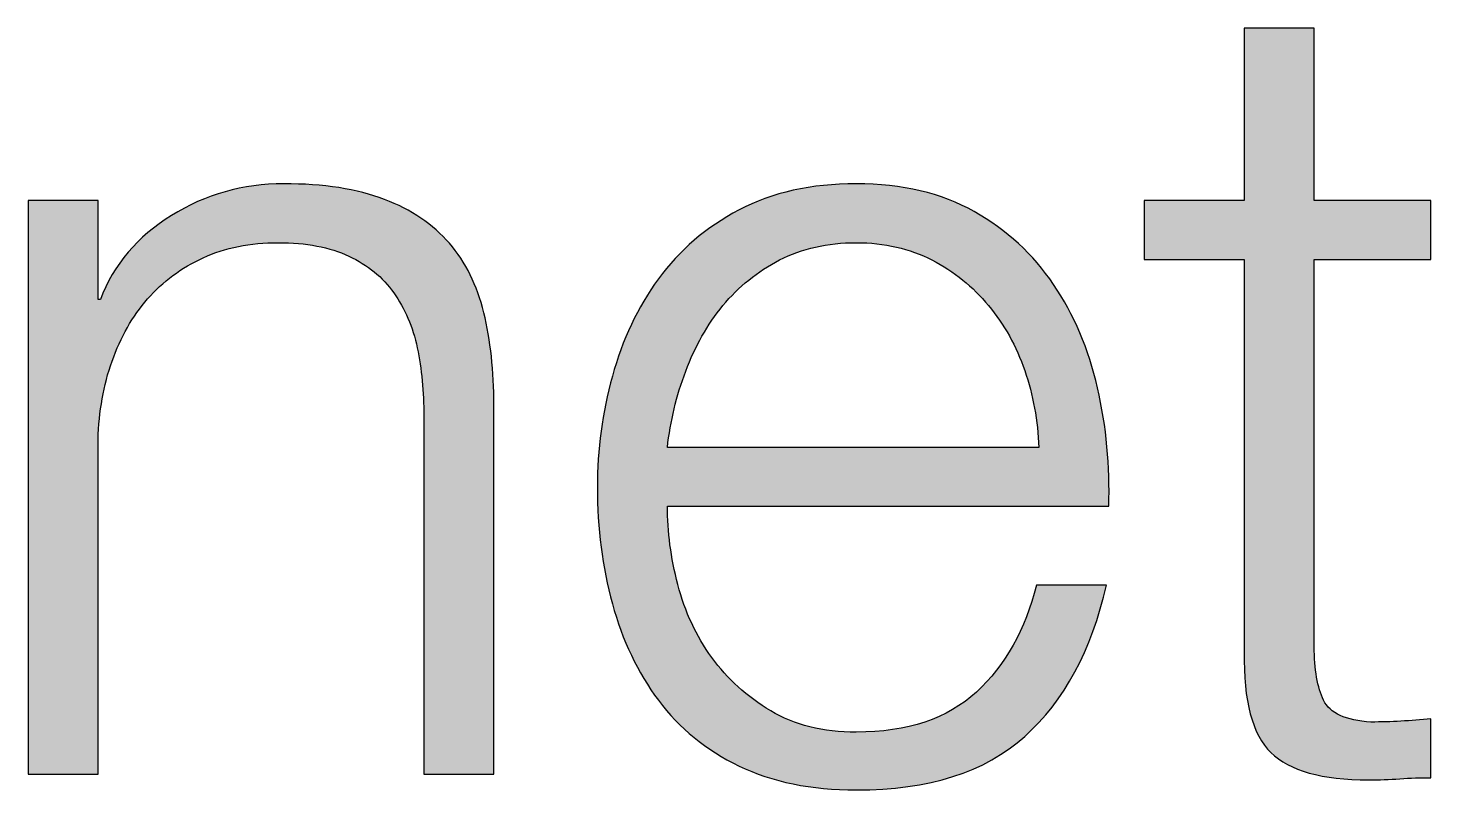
# Paper-space layout 'A2 (portrait)' of a CAD drawing. Extents: x 0 to 396, y 0 to 564.
# Drawn here: x 318.476 to 321.902, y 34.441 to 36.301 of the extents above; entities that cross this region are included whole.
import ezdxf
from ezdxf.enums import TextEntityAlignment as Align

# ---------------------------------------------------------------- set-up
doc = ezdxf.new("R2010")
doc.units = 0
doc.layers.get('0').update_dxf_attribs({"linetype": 'CONTINUOUS'})
doc.layers.get('Defpoints').update_dxf_attribs({"linetype": 'CONTINUOUS'})
doc.layers.add('JPP_Mask', color=7, linetype='CONTINUOUS')
doc.styles.add('JPP', font='arial.ttf')

# ---------------------------------------------------------------- blocks, each defined once
blk = doc.blocks.new('A2mask (portrait)')
at = {"true_color": 0x004a91}
h = blk.add_hatch(color=154, dxfattribs=at)
edge = h.paths.add_edge_path()
edge.add_spline(control_points=[(321.6169, 35.8801), (321.6169, 35.8801), (321.6169, 35.9064), (321.6169, 35.9459)], knot_values=[17.749945, 17.749945, 17.749945, 17.749945, 17.99994, 17.99994, 17.99994, 17.99994], degree=3, periodic=0)
edge.add_spline(control_points=[(321.6169, 35.9459), (321.6169, 35.9853), (321.6169, 36.0379), (321.6169, 36.0905)], knot_values=[17.49995, 17.49995, 17.49995, 17.49995, 17.749945, 17.749945, 17.749945, 17.749945], degree=3, periodic=0)
edge.add_spline(control_points=[(321.6169, 36.0905), (321.6169, 36.1168), (321.6169, 36.1431), (321.6169, 36.1678)], knot_values=[17.374952, 17.374952, 17.374952, 17.374952, 17.49995, 17.49995, 17.49995, 17.49995], degree=3, periodic=0)
edge.add_spline(control_points=[(321.6169, 36.1678), (321.6169, 36.1925), (321.6169, 36.2155), (321.6169, 36.2352)], knot_values=[17.249955, 17.249955, 17.249955, 17.249955, 17.374952, 17.374952, 17.374952, 17.374952], degree=3, periodic=0)
edge.add_spline(control_points=[(321.6169, 36.2352), (321.6169, 36.2451), (321.6169, 36.2541), (321.6169, 36.2621)], knot_values=[17.187456, 17.187456, 17.187456, 17.187456, 17.249955, 17.249955, 17.249955, 17.249955], degree=3, periodic=0)
edge.add_spline(control_points=[(321.6169, 36.2621), (321.6169, 36.2701), (321.6169, 36.2771), (321.6169, 36.2829)], knot_values=[17.124958, 17.124958, 17.124958, 17.124958, 17.187456, 17.187456, 17.187456, 17.187456], degree=3, periodic=0)
edge.add_spline(control_points=[(321.6169, 36.2829), (321.6169, 36.2857), (321.6169, 36.2883), (321.6169, 36.2905)], knot_values=[17.093708, 17.093708, 17.093708, 17.093708, 17.124958, 17.124958, 17.124958, 17.124958], degree=3, periodic=0)
edge.add_spline(control_points=[(321.6169, 36.3009), (321.6169, 36.3009), (321.6169, 36.3009), (321.6169, 36.3009), (321.6169, 36.3009), (321.6169, 36.3009), (321.6169, 36.3009)], knot_values=[16.999959, 16.999959, 16.999959, 16.999959, 17, 17, 17, 17.000692, 17.000692, 17.000692, 17.000692], degree=3, periodic=0)
edge.add_spline(control_points=[(321.6169, 36.3009), (321.6169, 36.3009), (321.6062, 36.3009), (321.5901, 36.3009)], knot_values=[16.749965, 16.749965, 16.749965, 16.749965, 16.999959, 16.999959, 16.999959, 16.999959], degree=3, periodic=0)
edge.add_spline(control_points=[(321.5901, 36.3009), (321.5741, 36.3009), (321.5527, 36.3009), (321.5314, 36.3009)], knot_values=[16.49997, 16.49997, 16.49997, 16.49997, 16.749965, 16.749965, 16.749965, 16.749965], degree=3, periodic=0)
edge.add_spline(control_points=[(321.5314, 36.3009), (321.5207, 36.3009), (321.51, 36.3009), (321.5, 36.3009)], knot_values=[16.374972, 16.374972, 16.374972, 16.374972, 16.49997, 16.49997, 16.49997, 16.49997], degree=3, periodic=0)
edge.add_spline(control_points=[(321.5, 36.3009), (321.49, 36.3009), (321.4806, 36.3009), (321.4726, 36.3009)], knot_values=[16.249975, 16.249975, 16.249975, 16.249975, 16.374972, 16.374972, 16.374972, 16.374972], degree=3, periodic=0)
edge.add_spline(control_points=[(321.4726, 36.3009), (321.4686, 36.3009), (321.4649, 36.3009), (321.4617, 36.3009)], knot_values=[16.187476, 16.187476, 16.187476, 16.187476, 16.249975, 16.249975, 16.249975, 16.249975], degree=3, periodic=0)
edge.add_spline(control_points=[(321.4459, 36.3009), (321.4459, 36.3009), (321.4459, 36.3009), (321.4459, 36.3009), (321.4459, 36.3009), (321.4459, 36.3009), (321.4459, 36.3009)], knot_values=[15.99998, 15.99998, 15.99998, 15.99998, 16, 16, 16, 16.001445, 16.001445, 16.001445, 16.001445], degree=3, periodic=0)
edge.add_spline(control_points=[(321.4459, 36.3009), (321.4459, 36.3009), (321.4459, 36.1957), (321.4459, 36.0905)], knot_values=[15.49999, 15.49999, 15.49999, 15.49999, 15.99998, 15.99998, 15.99998, 15.99998], degree=3, periodic=0)
edge.add_spline(control_points=[(321.4459, 36.0905), (321.4459, 35.9853), (321.4459, 35.8801), (321.4459, 35.8801), (321.4459, 35.8801), (321.4459, 35.8801), (321.4459, 35.8801)], knot_values=[14.999023, 14.999023, 14.999023, 14.999023, 15.499013, 15.499013, 15.499013, 15.49999, 15.49999, 15.49999, 15.49999], degree=3, periodic=0)
edge.add_spline(control_points=[(321.4354, 35.8801), (321.432, 35.8801), (321.428, 35.8801), (321.4233, 35.8801)], knot_values=[14.812504, 14.812504, 14.812504, 14.812504, 14.875002, 14.875002, 14.875002, 14.875002], degree=3, periodic=0)
edge.add_spline(control_points=[(321.4233, 35.8801), (321.4187, 35.8801), (321.4134, 35.8801), (321.4077, 35.8801)], knot_values=[14.750005, 14.750005, 14.750005, 14.750005, 14.812504, 14.812504, 14.812504, 14.812504], degree=3, periodic=0)
edge.add_spline(control_points=[(321.4077, 35.8801), (321.3962, 35.8801), (321.3828, 35.8801), (321.3685, 35.8801)], knot_values=[14.625008, 14.625008, 14.625008, 14.625008, 14.750005, 14.750005, 14.750005, 14.750005], degree=3, periodic=0)
edge.add_spline(control_points=[(321.3685, 35.8801), (321.3542, 35.8801), (321.3389, 35.8801), (321.3236, 35.8801)], knot_values=[14.50001, 14.50001, 14.50001, 14.50001, 14.625008, 14.625008, 14.625008, 14.625008], degree=3, periodic=0)
edge.add_spline(control_points=[(321.3236, 35.8801), (321.2931, 35.8801), (321.2625, 35.8801), (321.2396, 35.8801)], knot_values=[14.250015, 14.250015, 14.250015, 14.250015, 14.50001, 14.50001, 14.50001, 14.50001], degree=3, periodic=0)
edge.add_spline(control_points=[(321.2396, 35.8801), (321.2166, 35.8801), (321.2013, 35.8801), (321.2013, 35.8801), (321.2013, 35.8801), (321.2013, 35.8801), (321.2013, 35.8801)], knot_values=[13.999043, 13.999043, 13.999043, 13.999043, 14.249058, 14.249058, 14.249058, 14.250015, 14.250015, 14.250015, 14.250015], degree=3, periodic=0)
edge.add_spline(control_points=[(321.2013, 35.8739), (321.2013, 35.872), (321.2013, 35.8696), (321.2013, 35.8668)], knot_values=[13.812524, 13.812524, 13.812524, 13.812524, 13.875022, 13.875022, 13.875022, 13.875022], degree=3, periodic=0)
edge.add_spline(control_points=[(321.2013, 35.8576), (321.2013, 35.8509), (321.2013, 35.843), (321.2013, 35.8346)], knot_values=[13.625027, 13.625027, 13.625027, 13.625027, 13.750025, 13.750025, 13.750025, 13.750025], degree=3, periodic=0)
edge.add_spline(control_points=[(321.2013, 35.8346), (321.2013, 35.8262), (321.2013, 35.8172), (321.2013, 35.8082)], knot_values=[13.50003, 13.50003, 13.50003, 13.50003, 13.625027, 13.625027, 13.625027, 13.625027], degree=3, periodic=0)
edge.add_spline(control_points=[(321.2013, 35.8082), (321.2013, 35.7902), (321.2013, 35.7723), (321.2013, 35.7588)], knot_values=[13.250035, 13.250035, 13.250035, 13.250035, 13.50003, 13.50003, 13.50003, 13.50003], degree=3, periodic=0)
edge.add_spline(control_points=[(321.2013, 35.7588), (321.2013, 35.7453), (321.2013, 35.7363), (321.2013, 35.7363), (321.2013, 35.7363), (321.2013, 35.7363), (321.2013, 35.7363)], knot_values=[12.999063, 12.999063, 12.999063, 12.999063, 13.249098, 13.249098, 13.249098, 13.250035, 13.250035, 13.250035, 13.250035], degree=3, periodic=0)
edge.add_spline(control_points=[(321.2118, 35.7363), (321.2152, 35.7363), (321.2193, 35.7363), (321.2239, 35.7363)], knot_values=[12.812544, 12.812544, 12.812544, 12.812544, 12.875042, 12.875042, 12.875042, 12.875042], degree=3, periodic=0)
edge.add_spline(control_points=[(321.2239, 35.7363), (321.2286, 35.7363), (321.2338, 35.7363), (321.2395, 35.7363)], knot_values=[12.750045, 12.750045, 12.750045, 12.750045, 12.812544, 12.812544, 12.812544, 12.812544], degree=3, periodic=0)
edge.add_spline(control_points=[(321.2395, 35.7363), (321.251, 35.7363), (321.2644, 35.7363), (321.2787, 35.7363)], knot_values=[12.625048, 12.625048, 12.625048, 12.625048, 12.750045, 12.750045, 12.750045, 12.750045], degree=3, periodic=0)
edge.add_spline(control_points=[(321.2787, 35.7363), (321.293, 35.7363), (321.3083, 35.7363), (321.3236, 35.7363)], knot_values=[12.50005, 12.50005, 12.50005, 12.50005, 12.625048, 12.625048, 12.625048, 12.625048], degree=3, periodic=0)
edge.add_spline(control_points=[(321.3236, 35.7363), (321.3542, 35.7363), (321.3847, 35.7363), (321.4077, 35.7363)], knot_values=[12.250055, 12.250055, 12.250055, 12.250055, 12.50005, 12.50005, 12.50005, 12.50005], degree=3, periodic=0)
edge.add_spline(control_points=[(321.4077, 35.7363), (321.4306, 35.7363), (321.4459, 35.7363), (321.4459, 35.7363), (321.4459, 35.7363), (321.4459, 35.7363), (321.4459, 35.7363)], knot_values=[11.999572, 11.999572, 11.999572, 11.999572, 12.249627, 12.249627, 12.249627, 12.250055, 12.250055, 12.250055, 12.250055], degree=3, periodic=0)
edge.add_spline(control_points=[(321.4459, 35.7302), (321.4459, 35.7289), (321.4459, 35.7273), (321.4459, 35.7256)], knot_values=[11.937561, 11.937561, 11.937561, 11.937561, 11.953186, 11.953186, 11.953186, 11.953186], degree=3, periodic=0)
edge.add_spline(control_points=[(321.4459, 35.7256), (321.4459, 35.7221), (321.4459, 35.7177), (321.4459, 35.7126)], knot_values=[11.906312, 11.906312, 11.906312, 11.906312, 11.937561, 11.937561, 11.937561, 11.937561], degree=3, periodic=0)
edge.add_spline(control_points=[(321.4459, 35.7126), (321.4459, 35.7076), (321.4459, 35.7017), (321.4459, 35.6952)], knot_values=[11.875062, 11.875062, 11.875062, 11.875062, 11.906312, 11.906312, 11.906312, 11.906312], degree=3, periodic=0)
edge.add_spline(control_points=[(321.4459, 35.6952), (321.4459, 35.6821), (321.4459, 35.6662), (321.4459, 35.6479)], knot_values=[11.812564, 11.812564, 11.812564, 11.812564, 11.875062, 11.875062, 11.875062, 11.875062], degree=3, periodic=0)
edge.add_spline(control_points=[(321.4459, 35.6479), (321.4459, 35.6297), (321.4459, 35.6091), (321.4459, 35.5866)], knot_values=[11.750065, 11.750065, 11.750065, 11.750065, 11.812564, 11.812564, 11.812564, 11.812564], degree=3, periodic=0)
edge.add_spline(control_points=[(321.4459, 35.5866), (321.4459, 35.5417), (321.4459, 35.4893), (321.4459, 35.4332)], knot_values=[11.625068, 11.625068, 11.625068, 11.625068, 11.750065, 11.750065, 11.750065, 11.750065], degree=3, periodic=0)
edge.add_spline(control_points=[(321.4459, 35.4332), (321.4459, 35.377), (321.4459, 35.3172), (321.4459, 35.2573)], knot_values=[11.50007, 11.50007, 11.50007, 11.50007, 11.625068, 11.625068, 11.625068, 11.625068], degree=3, periodic=0)
edge.add_spline(control_points=[(321.4459, 35.2573), (321.4459, 35.1375), (321.4459, 35.0177), (321.4459, 34.9278)], knot_values=[11.250075, 11.250075, 11.250075, 11.250075, 11.50007, 11.50007, 11.50007, 11.50007], degree=3, periodic=0)
edge.add_spline(control_points=[(321.4459, 34.9278), (321.4459, 34.838), (321.4459, 34.778), (321.4459, 34.778), (321.4439, 34.6587), (321.4658, 34.5769), (321.5108, 34.5325)], knot_values=[10, 10, 10, 10, 10.250075, 10.250075, 10.250075, 11.250075, 11.250075, 11.250075, 11.250075], degree=3, periodic=0)
edge.add_spline(control_points=[(321.5108, 34.5325), (321.5562, 34.4881), (321.6357, 34.4659), (321.7497, 34.4659)], knot_values=[9, 9, 9, 9, 10, 10, 10, 10], degree=3, periodic=0)
edge.add_spline(control_points=[(321.7497, 34.4659), (321.7752, 34.4659), (321.8004, 34.4669), (321.8259, 34.4685)], knot_values=[8, 8, 8, 8, 9, 9, 9, 9], degree=3, periodic=0)
edge.add_spline(control_points=[(321.8259, 34.4685), (321.8511, 34.4705), (321.8763, 34.4712), (321.9018, 34.4712)], knot_values=[7, 7, 7, 7, 8, 8, 8, 8], degree=3, periodic=0)
edge.add_spline(control_points=[(321.9018, 34.4712), (321.9018, 34.4712), (321.9018, 34.6153), (321.9018, 34.6153), (321.8528, 34.6097), (321.8041, 34.6071), (321.7554, 34.6071)], knot_values=[5, 5, 5, 5, 6, 6, 6, 7, 7, 7, 7], degree=3, periodic=0)
edge.add_spline(control_points=[(321.7554, 34.6071), (321.6937, 34.6107), (321.6553, 34.6283), (321.6397, 34.6601)], knot_values=[4, 4, 4, 4, 5, 5, 5, 5], degree=3, periodic=0)
edge.add_spline(control_points=[(321.6397, 34.6601), (321.6245, 34.6915), (321.6169, 34.7356), (321.6169, 34.7916)], knot_values=[3, 3, 3, 3, 4, 4, 4, 4], degree=3, periodic=0)
edge.add_spline(control_points=[(321.6169, 34.7916), (321.6169, 34.7916), (321.6169, 35.7363), (321.6169, 35.7363), (321.6169, 35.7363), (321.6881, 35.7363), (321.7593, 35.7363)], knot_values=[1.5, 1.5, 1.5, 1.5, 2.5, 2.5, 2.5, 3, 3, 3, 3], degree=3, periodic=0)
edge.add_spline(control_points=[(321.7593, 35.7363), (321.8306, 35.7363), (321.9018, 35.7363), (321.9018, 35.7363), (321.9018, 35.7363), (321.9018, 35.7722), (321.9018, 35.8082)], knot_values=[0.5, 0.5, 0.5, 0.5, 1, 1, 1, 1.5, 1.5, 1.5, 1.5], degree=3, periodic=0)
edge.add_spline(control_points=[(321.9018, 35.8082), (321.9018, 35.8442), (321.9018, 35.8801), (321.9018, 35.8801), (321.9018, 35.8801), (321.884, 35.8801), (321.8573, 35.8801)], knot_values=[18.749925, 18.749925, 18.749925, 18.749925, 19.249925, 19.249925, 19.249925, 19.5, 19.5, 19.5, 19.5], degree=3, periodic=0)
edge.add_spline(control_points=[(321.8573, 35.8801), (321.8306, 35.8801), (321.7949, 35.8801), (321.7593, 35.8801)], knot_values=[18.49993, 18.49993, 18.49993, 18.49993, 18.749925, 18.749925, 18.749925, 18.749925], degree=3, periodic=0)
edge.add_spline(control_points=[(321.7593, 35.8801), (321.7415, 35.8801), (321.7237, 35.8801), (321.707, 35.8801)], knot_values=[18.374932, 18.374932, 18.374932, 18.374932, 18.49993, 18.49993, 18.49993, 18.49993], degree=3, periodic=0)
edge.add_spline(control_points=[(321.707, 35.8801), (321.6903, 35.8801), (321.6747, 35.8801), (321.6614, 35.8801)], knot_values=[18.249935, 18.249935, 18.249935, 18.249935, 18.374932, 18.374932, 18.374932, 18.374932], degree=3, periodic=0)
edge.add_spline(control_points=[(321.6614, 35.8801), (321.6547, 35.8801), (321.6486, 35.8801), (321.6431, 35.8801)], knot_values=[18.187436, 18.187436, 18.187436, 18.187436, 18.249935, 18.249935, 18.249935, 18.249935], degree=3, periodic=0)
edge.add_spline(control_points=[(321.6431, 35.8801), (321.6377, 35.8801), (321.633, 35.8801), (321.6291, 35.8801)], knot_values=[18.124938, 18.124938, 18.124938, 18.124938, 18.187436, 18.187436, 18.187436, 18.187436], degree=3, periodic=0)
edge.add_spline(control_points=[(321.6187, 35.8801), (321.6183, 35.8801), (321.6179, 35.8801), (321.6177, 35.8801)], knot_values=[18.031189, 18.031189, 18.031189, 18.031189, 18.046814, 18.046814, 18.046814, 18.046814], degree=3, periodic=0)
edge.add_spline(control_points=[(321.6177, 35.8801), (321.6175, 35.8801), (321.6174, 35.8801), (321.6173, 35.8801)], knot_values=[18.023377, 18.023377, 18.023377, 18.023377, 18.031189, 18.031189, 18.031189, 18.031189], degree=3, periodic=0)
edge.add_spline(control_points=[(321.6173, 35.8801), (321.6172, 35.8801), (321.6171, 35.8801), (321.6171, 35.8801)], knot_values=[18.015565, 18.015565, 18.015565, 18.015565, 18.023377, 18.023377, 18.023377, 18.023377], degree=3, periodic=0)
edge.add_spline(control_points=[(321.6171, 35.8801), (321.617, 35.8801), (321.617, 35.8801), (321.617, 35.8801)], knot_values=[18.011659, 18.011659, 18.011659, 18.011659, 18.015565, 18.015565, 18.015565, 18.015565], degree=3, periodic=0)
edge.add_spline(control_points=[(321.617, 35.8801), (321.617, 35.8801), (321.6169, 35.8801), (321.6169, 35.8801)], knot_values=[18.007752, 18.007752, 18.007752, 18.007752, 18.011659, 18.011659, 18.011659, 18.011659], degree=3, periodic=0)
edge.add_spline(control_points=[(321.6169, 35.8801), (321.6169, 35.8801), (321.6169, 35.8801), (321.6169, 35.8801)], knot_values=[18.005799, 18.005799, 18.005799, 18.005799, 18.007752, 18.007752, 18.007752, 18.007752], degree=3, periodic=0)
edge.add_spline(control_points=[(321.6169, 35.8801), (321.6169, 35.8801), (321.6169, 35.8801), (321.6169, 35.8801)], knot_values=[18.003846, 18.003846, 18.003846, 18.003846, 18.005799, 18.005799, 18.005799, 18.005799], degree=3, periodic=0)
edge.add_spline(control_points=[(321.6169, 35.8801), (321.6169, 35.8801), (321.6169, 35.8801), (321.6169, 35.8801)], knot_values=[18.00287, 18.00287, 18.00287, 18.00287, 18.003846, 18.003846, 18.003846, 18.003846], degree=3, periodic=0)
edge.add_spline(control_points=[(321.6169, 35.8801), (321.6169, 35.8801), (321.6169, 35.8801), (321.6169, 35.8801)], knot_values=[18.001893, 18.001893, 18.001893, 18.001893, 18.00287, 18.00287, 18.00287, 18.00287], degree=3, periodic=0)
edge.add_spline(control_points=[(321.6169, 35.8801), (321.6169, 35.8801), (321.6169, 35.8801), (321.6169, 35.8801)], knot_values=[18.001405, 18.001405, 18.001405, 18.001405, 18.001893, 18.001893, 18.001893, 18.001893], degree=3, periodic=0)
edge.add_spline(control_points=[(321.6169, 35.8801), (321.6169, 35.8801), (321.6169, 35.8801), (321.6169, 35.8801), (321.6169, 35.8801), (321.6169, 35.8801), (321.6169, 35.8801)], knot_values=[17.99994, 17.99994, 17.99994, 17.99994, 18.001345, 18.001345, 18.001345, 18.001405, 18.001405, 18.001405, 18.001405], degree=3, periodic=0)
h = blk.add_hatch(color=154, dxfattribs=at)
edge = h.paths.add_edge_path()
edge.add_spline(control_points=[(318.647, 35.1689), (318.647, 35.2455), (318.647, 35.2966), (318.647, 35.2966), (318.649, 35.3652), (318.6602, 35.4291), (318.6811, 35.4878)], knot_values=[18, 18, 18, 18, 18.250035, 18.250035, 18.250035, 19.250035, 19.250035, 19.250035, 19.250035], degree=3, periodic=0)
edge.add_spline(control_points=[(318.6811, 35.4878), (318.702, 35.5468), (318.7308, 35.5975), (318.7679, 35.6399), (318.805, 35.6823), (318.8501, 35.7158), (318.9038, 35.7403)], knot_values=[16, 16, 16, 16, 17, 17, 17, 18, 18, 18, 18], degree=3, periodic=0)
edge.add_spline(control_points=[(318.9038, 35.7403), (318.9571, 35.7648), (319.0181, 35.7771), (319.087, 35.7771)], knot_values=[15, 15, 15, 15, 16, 16, 16, 16], degree=3, periodic=0)
edge.add_spline(control_points=[(319.087, 35.7771), (319.1556, 35.7771), (319.2129, 35.7661), (319.2593, 35.7443)], knot_values=[14, 14, 14, 14, 15, 15, 15, 15], degree=3, periodic=0)
edge.add_spline(control_points=[(319.2593, 35.7443), (319.3054, 35.7227), (319.3421, 35.6929), (319.369, 35.6548)], knot_values=[13, 13, 13, 13, 14, 14, 14, 14], degree=3, periodic=0)
edge.add_spline(control_points=[(319.369, 35.6548), (319.3961, 35.6167), (319.4154, 35.5719), (319.4263, 35.5206)], knot_values=[12, 12, 12, 12, 13, 13, 13, 13], degree=3, periodic=0)
edge.add_spline(control_points=[(319.4263, 35.5206), (319.4369, 35.4689), (319.4425, 35.4132), (319.4425, 35.3536)], knot_values=[11, 11, 11, 11, 12, 12, 12, 12], degree=3, periodic=0)
edge.add_spline(control_points=[(319.4425, 35.3536), (319.4425, 35.3536), (319.4425, 34.4795), (319.4425, 34.4795), (319.4425, 34.4795), (319.4853, 34.4795), (319.528, 34.4795)], knot_values=[9.5, 9.5, 9.5, 9.5, 10.5, 10.5, 10.5, 11, 11, 11, 11], degree=3, periodic=0)
edge.add_spline(control_points=[(319.528, 34.4795), (319.5708, 34.4795), (319.6135, 34.4795), (319.6135, 34.4795), (319.6135, 34.4795), (319.6135, 34.7048), (319.6135, 34.9301)], knot_values=[8.5, 8.5, 8.5, 8.5, 9, 9, 9, 9.5, 9.5, 9.5, 9.5], degree=3, periodic=0)
edge.add_spline(control_points=[(319.6135, 34.9301), (319.6135, 35.1554), (319.6135, 35.3808), (319.6135, 35.3808), (319.6135, 35.4639), (319.6052, 35.5391), (319.589, 35.6061), (319.5728, 35.673), (319.5446, 35.7293), (319.5048, 35.7757)], knot_values=[6, 6, 6, 6, 6.5, 6.5, 6.5, 7.5, 7.5, 7.5, 8.5, 8.5, 8.5, 8.5], degree=3, periodic=0)
edge.add_spline(control_points=[(319.5048, 35.7757), (319.4651, 35.8218), (319.4121, 35.8576), (319.3461, 35.8828)], knot_values=[5, 5, 5, 5, 6, 6, 6, 6], degree=3, periodic=0)
edge.add_spline(control_points=[(319.3461, 35.8828), (319.2798, 35.9083), (319.198, 35.9209), (319.1003, 35.9209)], knot_values=[4, 4, 4, 4, 5, 5, 5, 5], degree=3, periodic=0)
edge.add_spline(control_points=[(319.1003, 35.9209), (319.0008, 35.9209), (318.9094, 35.895), (318.8262, 35.8433)], knot_values=[3, 3, 3, 3, 4, 4, 4, 4], degree=3, periodic=0)
edge.add_spline(control_points=[(318.8262, 35.8433), (318.7431, 35.792), (318.6851, 35.7237), (318.6526, 35.6385)], knot_values=[2, 2, 2, 2, 3, 3, 3, 3], degree=3, periodic=0)
edge.add_spline(control_points=[(318.6526, 35.6385), (318.6526, 35.6385), (318.647, 35.6385), (318.647, 35.6385)], knot_values=[1.00001, 1.00001, 1.00001, 1.00001, 2, 2, 2, 2], degree=3, periodic=0)
edge.add_spline(control_points=[(318.647, 35.6385), (318.647, 35.6385), (318.647, 35.6989), (318.647, 35.7593)], knot_values=[0.5, 0.5, 0.5, 0.5, 1, 1, 1, 1], degree=3, periodic=0)
edge.add_spline(control_points=[(318.647, 35.7593), (318.647, 35.8197), (318.647, 35.8801), (318.647, 35.8801), (318.647, 35.8801), (318.6363, 35.8801), (318.6202, 35.8801)], knot_values=[22.749965, 22.749965, 22.749965, 22.749965, 23.249965, 23.249965, 23.249965, 23.5, 23.5, 23.5, 23.5], degree=3, periodic=0)
edge.add_spline(control_points=[(318.6202, 35.8801), (318.6042, 35.8801), (318.5828, 35.8801), (318.5615, 35.8801)], knot_values=[22.49997, 22.49997, 22.49997, 22.49997, 22.749965, 22.749965, 22.749965, 22.749965], degree=3, periodic=0)
edge.add_spline(control_points=[(318.5615, 35.8801), (318.5508, 35.8801), (318.5401, 35.8801), (318.5301, 35.8801)], knot_values=[22.374972, 22.374972, 22.374972, 22.374972, 22.49997, 22.49997, 22.49997, 22.49997], degree=3, periodic=0)
edge.add_spline(control_points=[(318.5301, 35.8801), (318.5201, 35.8801), (318.5107, 35.8801), (318.5027, 35.8801)], knot_values=[22.249975, 22.249975, 22.249975, 22.249975, 22.374972, 22.374972, 22.374972, 22.374972], degree=3, periodic=0)
edge.add_spline(control_points=[(318.5027, 35.8801), (318.4987, 35.8801), (318.495, 35.8801), (318.4918, 35.8801)], knot_values=[22.187476, 22.187476, 22.187476, 22.187476, 22.249975, 22.249975, 22.249975, 22.249975], degree=3, periodic=0)
edge.add_spline(control_points=[(318.476, 35.8801), (318.476, 35.8801), (318.476, 35.8801), (318.476, 35.8801), (318.476, 35.8801), (318.476, 35.8801), (318.476, 35.8801)], knot_values=[21.99998, 21.99998, 21.99998, 21.99998, 22, 22, 22, 22.001445, 22.001445, 22.001445, 22.001445], degree=3, periodic=0)
edge.add_spline(control_points=[(318.476, 35.8801), (318.476, 35.8801), (318.476, 35.5299), (318.476, 35.1798)], knot_values=[21.49999, 21.49999, 21.49999, 21.49999, 21.99998, 21.99998, 21.99998, 21.99998], degree=3, periodic=0)
edge.add_spline(control_points=[(318.476, 35.1798), (318.476, 34.8296), (318.476, 34.4795), (318.476, 34.4795), (318.476, 34.4795), (318.476, 34.4795), (318.476, 34.4795)], knot_values=[20.999023, 20.999023, 20.999023, 20.999023, 21.499013, 21.499013, 21.499013, 21.49999, 21.49999, 21.49999, 21.49999], degree=3, periodic=0)
edge.add_spline(control_points=[(318.4833, 34.4795), (318.4857, 34.4795), (318.4885, 34.4795), (318.4918, 34.4795)], knot_values=[20.812504, 20.812504, 20.812504, 20.812504, 20.875002, 20.875002, 20.875002, 20.875002], degree=3, periodic=0)
edge.add_spline(control_points=[(318.4918, 34.4795), (318.495, 34.4795), (318.4987, 34.4795), (318.5027, 34.4795)], knot_values=[20.750005, 20.750005, 20.750005, 20.750005, 20.812504, 20.812504, 20.812504, 20.812504], degree=3, periodic=0)
edge.add_spline(control_points=[(318.5027, 34.4795), (318.5107, 34.4795), (318.5201, 34.4795), (318.5301, 34.4795)], knot_values=[20.625007, 20.625007, 20.625007, 20.625007, 20.750005, 20.750005, 20.750005, 20.750005], degree=3, periodic=0)
edge.add_spline(control_points=[(318.5301, 34.4795), (318.5401, 34.4795), (318.5508, 34.4795), (318.5615, 34.4795)], knot_values=[20.50001, 20.50001, 20.50001, 20.50001, 20.625007, 20.625007, 20.625007, 20.625007], degree=3, periodic=0)
edge.add_spline(control_points=[(318.5615, 34.4795), (318.5828, 34.4795), (318.6042, 34.4795), (318.6202, 34.4795)], knot_values=[20.250015, 20.250015, 20.250015, 20.250015, 20.50001, 20.50001, 20.50001, 20.50001], degree=3, periodic=0)
edge.add_spline(control_points=[(318.6202, 34.4795), (318.6363, 34.4795), (318.647, 34.4795), (318.647, 34.4795), (318.647, 34.4795), (318.647, 34.4795), (318.647, 34.4795)], knot_values=[19.999532, 19.999532, 19.999532, 19.999532, 20.249547, 20.249547, 20.249547, 20.250015, 20.250015, 20.250015, 20.250015], degree=3, periodic=0)
edge.add_spline(control_points=[(318.647, 34.4887), (318.647, 34.4916), (318.647, 34.4953), (318.647, 34.4997)], knot_values=[19.906272, 19.906272, 19.906272, 19.906272, 19.937521, 19.937521, 19.937521, 19.937521], degree=3, periodic=0)
edge.add_spline(control_points=[(318.647, 34.4997), (318.647, 34.504), (318.647, 34.509), (318.647, 34.5146)], knot_values=[19.875023, 19.875023, 19.875023, 19.875023, 19.906272, 19.906272, 19.906272, 19.906272], degree=3, periodic=0)
edge.add_spline(control_points=[(318.647, 34.5146), (318.647, 34.5258), (318.647, 34.5393), (318.647, 34.5549)], knot_values=[19.812524, 19.812524, 19.812524, 19.812524, 19.875023, 19.875023, 19.875023, 19.875023], degree=3, periodic=0)
edge.add_spline(control_points=[(318.647, 34.5549), (318.647, 34.5704), (318.647, 34.588), (318.647, 34.6071)], knot_values=[19.750025, 19.750025, 19.750025, 19.750025, 19.812524, 19.812524, 19.812524, 19.812524], degree=3, periodic=0)
edge.add_spline(control_points=[(318.647, 34.6071), (318.647, 34.6454), (318.647, 34.6901), (318.647, 34.738)], knot_values=[19.625028, 19.625028, 19.625028, 19.625028, 19.750025, 19.750025, 19.750025, 19.750025], degree=3, periodic=0)
edge.add_spline(control_points=[(318.647, 34.738), (318.647, 34.7859), (318.647, 34.8369), (318.647, 34.888)], knot_values=[19.50003, 19.50003, 19.50003, 19.50003, 19.625028, 19.625028, 19.625028, 19.625028], degree=3, periodic=0)
edge.add_spline(control_points=[(318.647, 34.888), (318.647, 34.9901), (318.647, 35.0923), (318.647, 35.1689)], knot_values=[19.250035, 19.250035, 19.250035, 19.250035, 19.50003, 19.50003, 19.50003, 19.50003], degree=3, periodic=0)
h = blk.add_hatch(color=154, dxfattribs=at)
edge = h.paths.add_edge_path()
edge.add_spline(control_points=[(320.0373, 35.1336), (320.0373, 35.1336), (321.1149, 35.1336), (321.1149, 35.1336), (321.1185, 35.2313), (321.1092, 35.3277), (321.0877, 35.4228)], knot_values=[19, 19, 19, 19, 20, 20, 20, 21, 21, 21, 21], degree=3, periodic=0)
edge.add_spline(control_points=[(321.0877, 35.4228), (321.0658, 35.5176), (321.03, 35.6018), (320.9803, 35.6753)], knot_values=[18, 18, 18, 18, 19, 19, 19, 19], degree=3, periodic=0)
edge.add_spline(control_points=[(320.9803, 35.6753), (320.9306, 35.7486), (320.866, 35.8079), (320.7865, 35.8529)], knot_values=[17, 17, 17, 17, 18, 18, 18, 18], degree=3, periodic=0)
edge.add_spline(control_points=[(320.7865, 35.8529), (320.7066, 35.8983), (320.6109, 35.9209), (320.4986, 35.9209)], knot_values=[16, 16, 16, 16, 17, 17, 17, 17], degree=3, periodic=0)
edge.add_spline(control_points=[(320.4986, 35.9209), (320.3882, 35.9209), (320.2928, 35.8997), (320.2123, 35.8569)], knot_values=[15, 15, 15, 15, 16, 16, 16, 16], degree=3, periodic=0)
edge.add_spline(control_points=[(320.2123, 35.8569), (320.1317, 35.8145), (320.0661, 35.7585), (320.0154, 35.6889)], knot_values=[14, 14, 14, 14, 15, 15, 15, 15], degree=3, periodic=0)
edge.add_spline(control_points=[(320.0154, 35.6889), (319.9647, 35.619), (319.9273, 35.5398), (319.9028, 35.4513)], knot_values=[13, 13, 13, 13, 14, 14, 14, 14], degree=3, periodic=0)
edge.add_spline(control_points=[(319.9028, 35.4513), (319.8783, 35.3625), (319.8663, 35.2721), (319.8663, 35.18)], knot_values=[12, 12, 12, 12, 13, 13, 13, 13], degree=3, periodic=0)
edge.add_spline(control_points=[(319.8663, 35.18), (319.8663, 35.0802), (319.8783, 34.9858), (319.9028, 34.896)], knot_values=[11, 11, 11, 11, 12, 12, 12, 12], degree=3, periodic=0)
edge.add_spline(control_points=[(319.9028, 34.896), (319.9273, 34.8065), (319.9647, 34.728), (320.0154, 34.6601), (320.0661, 34.5921), (320.1317, 34.5388), (320.2123, 34.4997)], knot_values=[9, 9, 9, 9, 10, 10, 10, 11, 11, 11, 11], degree=3, periodic=0)
edge.add_spline(control_points=[(320.2123, 34.4997), (320.2928, 34.4609), (320.3882, 34.4414), (320.4986, 34.4414)], knot_values=[8, 8, 8, 8, 9, 9, 9, 9], degree=3, periodic=0)
edge.add_spline(control_points=[(320.4986, 34.4414), (320.6758, 34.4414), (320.813, 34.4848), (320.9098, 34.5719)], knot_values=[7, 7, 7, 7, 8, 8, 8, 8], degree=3, periodic=0)
edge.add_spline(control_points=[(320.9098, 34.5719), (321.0065, 34.6587), (321.0731, 34.7817), (321.1092, 34.9411)], knot_values=[6, 6, 6, 6, 7, 7, 7, 7], degree=3, periodic=0)
edge.add_spline(control_points=[(321.1092, 34.9411), (321.1092, 34.9411), (320.9383, 34.9411), (320.9383, 34.9411), (320.9111, 34.8324), (320.8624, 34.7456), (320.7918, 34.6803)], knot_values=[4, 4, 4, 4, 5, 5, 5, 6, 6, 6, 6], degree=3, periodic=0)
edge.add_spline(control_points=[(320.7918, 34.6803), (320.7212, 34.6153), (320.6235, 34.5825), (320.4986, 34.5825)], knot_values=[3, 3, 3, 3, 4, 4, 4, 4], degree=3, periodic=0)
edge.add_spline(control_points=[(320.4986, 34.5825), (320.4174, 34.5825), (320.3475, 34.5998), (320.2895, 34.6342)], knot_values=[2, 2, 2, 2, 3, 3, 3, 3], degree=3, periodic=0)
edge.add_spline(control_points=[(320.2895, 34.6342), (320.2318, 34.6687), (320.1838, 34.7121), (320.1457, 34.7644)], knot_values=[1, 1, 1, 1, 2, 2, 2, 2], degree=3, periodic=0)
edge.add_spline(control_points=[(320.1457, 34.7644), (320.1079, 34.8168), (320.0801, 34.8761), (320.0628, 34.9424)], knot_values=[0, 0, 0, 0, 1, 1, 1, 1], degree=3, periodic=0)
edge.add_spline(control_points=[(320.0628, 34.9424), (320.0456, 35.0083), (320.0373, 35.0723), (320.0373, 35.1336)], knot_values=[21, 21, 21, 21, 22, 22, 22, 22], degree=3, periodic=0)
edge = h.paths.add_edge_path(flags=16)
edge.add_spline(control_points=[(320.9439, 35.2774), (320.9439, 35.2774), (320.0373, 35.2774), (320.0373, 35.2774), (320.0443, 35.341), (320.0592, 35.403), (320.082, 35.4636)], knot_values=[6, 6, 6, 6, 7, 7, 7, 8, 8, 8, 8], degree=3, periodic=0)
edge.add_spline(control_points=[(320.082, 35.4636), (320.1046, 35.5242), (320.1351, 35.5776), (320.1728, 35.6236)], knot_values=[5, 5, 5, 5, 6, 6, 6, 6], degree=3, periodic=0)
edge.add_spline(control_points=[(320.1728, 35.6236), (320.2109, 35.6697), (320.257, 35.7068), (320.3113, 35.735)], knot_values=[4, 4, 4, 4, 5, 5, 5, 5], degree=3, periodic=0)
edge.add_spline(control_points=[(320.3113, 35.735), (320.3657, 35.7628), (320.428, 35.7771), (320.4986, 35.7771)], knot_values=[3, 3, 3, 3, 4, 4, 4, 4], degree=3, periodic=0)
edge.add_spline(control_points=[(320.4986, 35.7771), (320.5675, 35.7771), (320.6288, 35.7628), (320.6831, 35.735)], knot_values=[2, 2, 2, 2, 3, 3, 3, 3], degree=3, periodic=0)
edge.add_spline(control_points=[(320.6831, 35.735), (320.7375, 35.7068), (320.7835, 35.6697), (320.8216, 35.6236), (320.8597, 35.5776), (320.8892, 35.5246), (320.9098, 35.4649)], knot_values=[0, 0, 0, 0, 1, 1, 1, 2, 2, 2, 2], degree=3, periodic=0)
edge.add_spline(control_points=[(320.9098, 35.4649), (320.9306, 35.4049), (320.9419, 35.3427), (320.9439, 35.2774)], knot_values=[8, 8, 8, 8, 9, 9, 9, 9], degree=3, periodic=0)
at = {"layer": 'Defpoints', "color": 154, "true_color": 0x004a91}
for points, knots in [([(321.9018, 35.8801), (321.9018, 35.8801), (321.9018, 35.7363), (321.9018, 35.7363), (321.9018, 35.7363), (321.6169, 35.7363), (321.6169, 35.7363), (321.6169, 35.7363), (321.6169, 34.7916), (321.6169, 34.7916), (321.6169, 34.7356), (321.6245, 34.6915), (321.6397, 34.6601), (321.6553, 34.6283), (321.6937, 34.6107), (321.7554, 34.6071), (321.8041, 34.6071), (321.8528, 34.6097), (321.9018, 34.6153), (321.9018, 34.6153), (321.9018, 34.4712), (321.9018, 34.4712), (321.8763, 34.4712), (321.8511, 34.4705), (321.8259, 34.4685), (321.8004, 34.4669), (321.7752, 34.4659), (321.7497, 34.4659), (321.6357, 34.4659), (321.5562, 34.4881), (321.5108, 34.5325), (321.4658, 34.5769), (321.4439, 34.6587), (321.4459, 34.778), (321.4459, 34.778), (321.4459, 35.7363), (321.4459, 35.7363), (321.4459, 35.7363), (321.2013, 35.7363), (321.2013, 35.7363), (321.2013, 35.7363), (321.2013, 35.8801), (321.2013, 35.8801), (321.2013, 35.8801), (321.4459, 35.8801), (321.4459, 35.8801), (321.4459, 35.8801), (321.4459, 36.3009), (321.4459, 36.3009), (321.4459, 36.3009), (321.6169, 36.3009), (321.6169, 36.3009), (321.6169, 36.3009), (321.6169, 35.8801), (321.6169, 35.8801), (321.6169, 35.8801), (321.9018, 35.8801), (321.9018, 35.8801)], [0, 0, 0, 0, 1, 1, 1, 2, 2, 2, 3, 3, 3, 4, 4, 4, 5, 5, 5, 6, 6, 6, 7, 7, 7, 8, 8, 8, 9, 9, 9, 10, 10, 10, 11, 11, 11, 12, 12, 12, 13, 13, 13, 14, 14, 14, 15, 15, 15, 16, 16, 16, 17, 17, 17, 18, 18, 18, 19, 19, 19, 19]), ([(318.647, 35.8801), (318.647, 35.8801), (318.647, 35.6385), (318.647, 35.6385), (318.647, 35.6385), (318.6526, 35.6385), (318.6526, 35.6385), (318.6851, 35.7237), (318.7431, 35.792), (318.8262, 35.8433), (318.9094, 35.895), (319.0008, 35.9209), (319.1003, 35.9209), (319.198, 35.9209), (319.2798, 35.9083), (319.3461, 35.8828), (319.4121, 35.8576), (319.4651, 35.8218), (319.5048, 35.7757), (319.5446, 35.7293), (319.5728, 35.673), (319.589, 35.6061), (319.6052, 35.5391), (319.6135, 35.4639), (319.6135, 35.3808), (319.6135, 35.3808), (319.6135, 34.4795), (319.6135, 34.4795), (319.6135, 34.4795), (319.4425, 34.4795), (319.4425, 34.4795), (319.4425, 34.4795), (319.4425, 35.3536), (319.4425, 35.3536), (319.4425, 35.4132), (319.4369, 35.4689), (319.4263, 35.5206), (319.4154, 35.5719), (319.3961, 35.6167), (319.369, 35.6548), (319.3421, 35.6929), (319.3054, 35.7227), (319.2593, 35.7443), (319.2129, 35.7661), (319.1556, 35.7771), (319.087, 35.7771), (319.0181, 35.7771), (318.9571, 35.7648), (318.9038, 35.7403), (318.8501, 35.7158), (318.805, 35.6823), (318.7679, 35.6399), (318.7308, 35.5975), (318.702, 35.5468), (318.6811, 35.4878), (318.6602, 35.4291), (318.649, 35.3652), (318.647, 35.2966), (318.647, 35.2966), (318.647, 34.4795), (318.647, 34.4795), (318.647, 34.4795), (318.476, 34.4795), (318.476, 34.4795), (318.476, 34.4795), (318.476, 35.8801), (318.476, 35.8801), (318.476, 35.8801), (318.647, 35.8801), (318.647, 35.8801)], [0, 0, 0, 0, 1, 1, 1, 2, 2, 2, 3, 3, 3, 4, 4, 4, 5, 5, 5, 6, 6, 6, 7, 7, 7, 8, 8, 8, 9, 9, 9, 10, 10, 10, 11, 11, 11, 12, 12, 12, 13, 13, 13, 14, 14, 14, 15, 15, 15, 16, 16, 16, 17, 17, 17, 18, 18, 18, 19, 19, 19, 20, 20, 20, 21, 21, 21, 22, 22, 22, 23, 23, 23, 23]), ([(320.0628, 34.9424), (320.0801, 34.8761), (320.1079, 34.8168), (320.1457, 34.7644), (320.1838, 34.7121), (320.2318, 34.6687), (320.2895, 34.6342), (320.3475, 34.5998), (320.4174, 34.5825), (320.4986, 34.5825), (320.6235, 34.5825), (320.7212, 34.6153), (320.7918, 34.6803), (320.8624, 34.7456), (320.9111, 34.8324), (320.9383, 34.9411), (320.9383, 34.9411), (321.1092, 34.9411), (321.1092, 34.9411), (321.0731, 34.7817), (321.0065, 34.6587), (320.9098, 34.5719), (320.813, 34.4848), (320.6758, 34.4414), (320.4986, 34.4414), (320.3882, 34.4414), (320.2928, 34.4609), (320.2123, 34.4997), (320.1317, 34.5388), (320.0661, 34.5921), (320.0154, 34.6601), (319.9647, 34.728), (319.9273, 34.8065), (319.9028, 34.896), (319.8783, 34.9858), (319.8663, 35.0802), (319.8663, 35.18), (319.8663, 35.2721), (319.8783, 35.3625), (319.9028, 35.4513), (319.9273, 35.5398), (319.9647, 35.619), (320.0154, 35.6889), (320.0661, 35.7585), (320.1317, 35.8145), (320.2123, 35.8569), (320.2928, 35.8997), (320.3882, 35.9209), (320.4986, 35.9209), (320.6109, 35.9209), (320.7066, 35.8983), (320.7865, 35.8529), (320.866, 35.8079), (320.9306, 35.7486), (320.9803, 35.6753), (321.03, 35.6018), (321.0658, 35.5176), (321.0877, 35.4228), (321.1092, 35.3277), (321.1185, 35.2313), (321.1149, 35.1336), (321.1149, 35.1336), (320.0373, 35.1336), (320.0373, 35.1336), (320.0373, 35.0723), (320.0456, 35.0083), (320.0628, 34.9424)], [0, 0, 0, 0, 1, 1, 1, 2, 2, 2, 3, 3, 3, 4, 4, 4, 5, 5, 5, 6, 6, 6, 7, 7, 7, 8, 8, 8, 9, 9, 9, 10, 10, 10, 11, 11, 11, 12, 12, 12, 13, 13, 13, 14, 14, 14, 15, 15, 15, 16, 16, 16, 17, 17, 17, 18, 18, 18, 19, 19, 19, 20, 20, 20, 21, 21, 21, 22, 22, 22, 22]), ([(320.9098, 35.4649), (320.8892, 35.5246), (320.8597, 35.5776), (320.8216, 35.6236), (320.7835, 35.6697), (320.7375, 35.7068), (320.6831, 35.735), (320.6288, 35.7628), (320.5675, 35.7771), (320.4986, 35.7771), (320.428, 35.7771), (320.3657, 35.7628), (320.3113, 35.735), (320.257, 35.7068), (320.2109, 35.6697), (320.1728, 35.6236), (320.1351, 35.5776), (320.1046, 35.5242), (320.082, 35.4636), (320.0592, 35.403), (320.0443, 35.341), (320.0373, 35.2774), (320.0373, 35.2774), (320.9439, 35.2774), (320.9439, 35.2774), (320.9419, 35.3427), (320.9306, 35.4049), (320.9098, 35.4649)], [0, 0, 0, 0, 1, 1, 1, 2, 2, 2, 3, 3, 3, 4, 4, 4, 5, 5, 5, 6, 6, 6, 7, 7, 7, 8, 8, 8, 9, 9, 9, 9])]:
    blk.add_open_spline(points, degree=3, knots=knots, dxfattribs=at)
at = {"color": 7, "style": 'JPP'}
for tag, p in [('Client', (348.6, 80.5)), ('Project1', (348.6, 63)), ('Project2', (348.6, 57.75)), ('Project3', (348.6, 52.5)), ('Title1', (348.6, 40.25)), ('Title2', (348.6, 35)), ('Title3', (348.6, 29.75)), ('Status', (273, 5.25))]:
    blk.add_attdef(tag, text='', height=2.5, dxfattribs=at).set_placement(p, align=Align.MIDDLE_LEFT)
at = {"color": 2, "style": 'JPP'}
for tag, p in [('Scale', (292.25, 17.5)), ('Checked', (355.25, 17.5)), ('Drawn', (323.75, 17.5)), ('Date', (386.75, 17.5))]:
    blk.add_attdef(tag, text='', height=1.4, dxfattribs=at).set_placement(p, align=Align.MIDDLE_CENTER)
at = {"color": 6, "style": 'JPP'}
for tag, p in [('Ref', (336, 5.25)), ('DrgNo.', (365.4, 5.25))]:
    blk.add_attdef(tag, text='', height=2.8, dxfattribs=at).set_placement(p, align=Align.MIDDLE_LEFT)
blk.add_attdef('Rev', text='', height=2.8, dxfattribs=at).set_placement((389.3923, 5.25), align=Align.MIDDLE_CENTER)

psp = doc.layouts.new('A2 (portrait)')

# ---------------------------------------------------------------- block references
at = {"layer": 'JPP_Mask'}
psp.add_blockref('A2mask (portrait)', (0, 0), dxfattribs=at)

doc.saveas('drawing.dxf')
